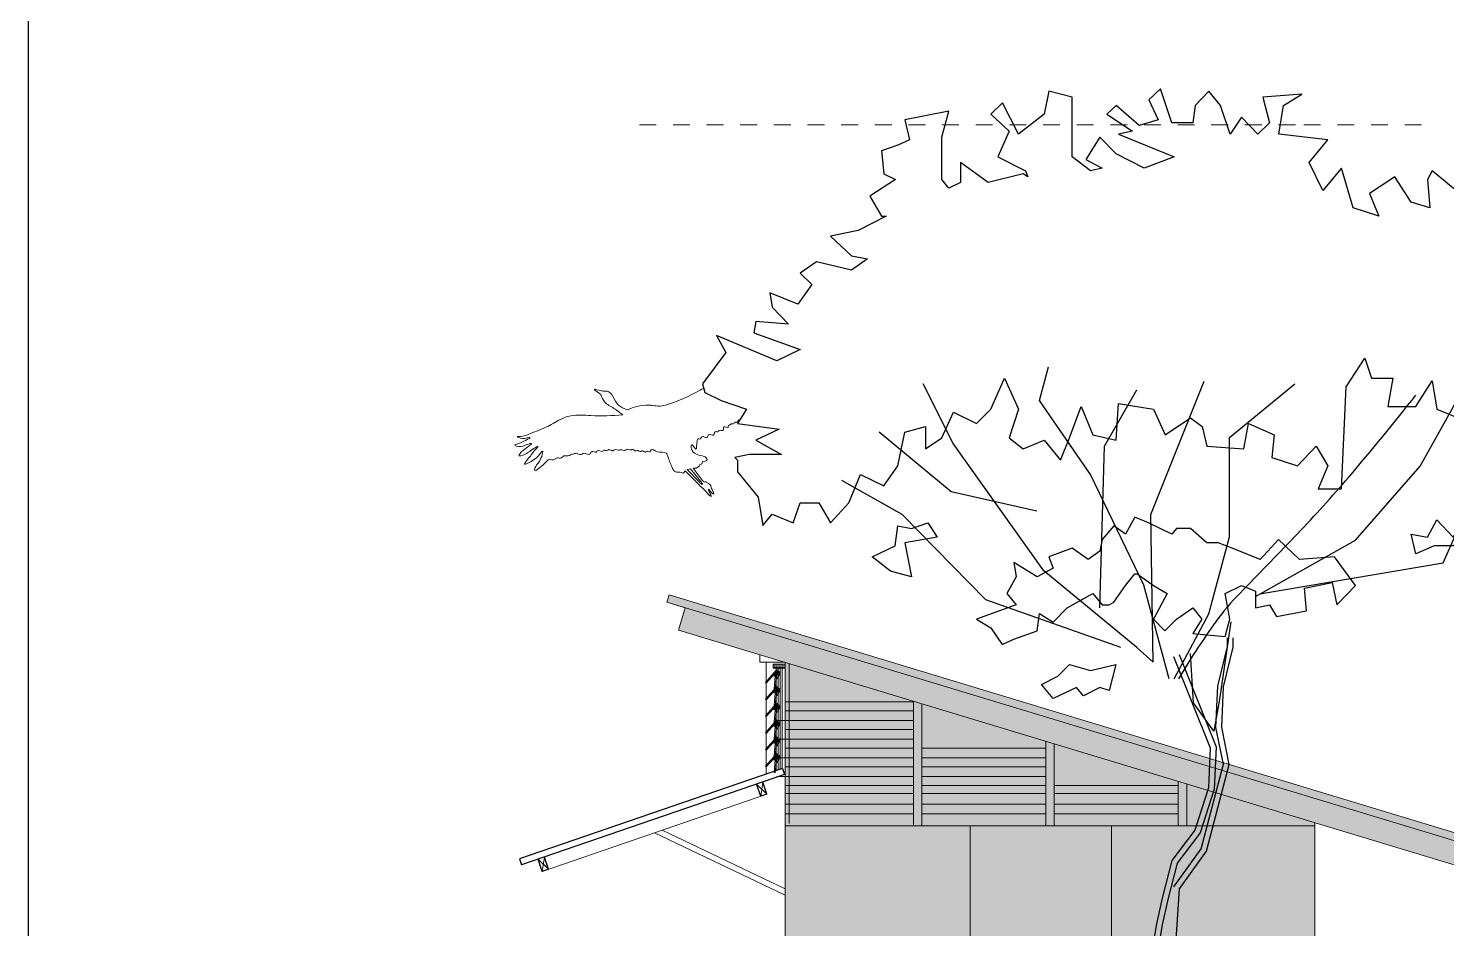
# Model space of a CAD drawing. Header units: millimetres. Extents: x 0 to 77.1, y -22.3 to 58.9.
# Drawn here: x 0.04 to 8.47, y -4.99 to 0.36 of the extents above; entities that cross this region are included whole.
import ezdxf

# ---------------------------------------------------------------- set-up
doc = ezdxf.new("R2010")
doc.units = ezdxf.units.MM
doc.linetypes.add('HIDDEN', pattern=[0.375, 0.25, -0.125])
doc.linetypes.add('HIDDEN4', pattern=[2.34375, 1.5625, -0.78125])
doc.layers.add('0 1 Sombreado', color=7, linetype='Continuous', lineweight=5, true_color=0xd6d6d6)
for name, color, linetype, lineweight in [('0.1normal', 7, 'Continuous', 15), ('01 Moviliario', 251, 'Continuous', 15), ('01gorda', 7, 'Continuous', 30), ('01gris', 252, 'Continuous', 9), ('ALUMINIO', 253, 'Continuous', 0), ('C-Columnas', 8, 'Continuous', 18), ('PROYECCION', 251, 'Continuous', 0), ('VENTANAS', 140, 'Continuous', 0)]:
    doc.layers.add(name, color=color, linetype=linetype, lineweight=lineweight)
doc.layers.add('T2', color=5, linetype='Continuous')

# ---------------------------------------------------------------- blocks, each defined once
blk = doc.blocks.new('E11')
at = {"color": 84, "true_color": 0x2aaf18}
for p, q in [((33.1633, 25.0669), (33.1441, 24.9717)), ((33.2605, 25.0419), (33.1633, 25.0669)), ((33.6288, 25.0779), (33.5802, 25.031)), ((33.6761, 24.9358), (33.6288, 25.0779)), ((33.8308, 25.0669), (33.7733, 25.0076)), ((33.8794, 25.0076), (33.8308, 25.0669)), ((34.2183, 25.0544), (34.0546, 25.0419)), ((34.1416, 25.0076), (34.2183, 25.0544)), ((32.9702, 25.0185), (32.9216, 24.9717)), ((33.038, 24.8889), (32.9702, 25.0185)), ((33.2605, 24.7937), (33.2605, 25.0419)), ((33.4446, 25.0076), (33.405, 24.9717)), ((33.5405, 24.9248), (33.4446, 25.0076)), ((33.5802, 25.031), (33.6186, 24.9483)), ((33.7733, 25.0076), (33.7643, 24.9358)), ((33.9191, 24.8889), (33.8794, 25.0076)), ((34.0546, 25.0419), (34.0827, 24.9358)), ((34.1224, 24.8889), (34.1416, 25.0076)), ((32.9216, 24.9717), (32.9983, 24.9014)), ((33.1441, 24.9717), (33.038, 24.8889)), ((33.405, 24.9717), (33.5124, 24.9014)), ((33.6186, 24.9483), (33.5405, 24.9248)), ((33.7643, 24.9358), (33.6761, 24.9358)), ((33.9664, 24.9592), (33.9191, 24.8889)), ((34.0342, 24.8889), (33.9664, 24.9592)), ((34.0827, 24.9358), (34.0342, 24.8889)), ((32.9983, 24.9014), (32.951, 24.7937)), ((33.3769, 24.8764), (33.318, 24.7827)), ((33.4446, 24.8061), (33.3769, 24.8764)), ((33.5124, 24.9014), (33.4536, 24.8889)), ((33.4536, 24.8889), (33.6863, 24.7937)), ((34.3257, 24.8655), (34.1224, 24.8889)), ((34.2477, 24.7702), (34.3257, 24.8655)), ((32.9114, 24.6875), (32.7963, 24.7702)), ((32.951, 24.7937), (33.0661, 24.7359)), ((33.3372, 24.7359), (33.2605, 24.7937)), ((33.318, 24.7827), (33.3858, 24.7468)), ((33.561, 24.7468), (33.4446, 24.8061)), ((33.6863, 24.7937), (33.561, 24.7468)), ((33.6863, 24.7937), (33.6863, 24.7937)), ((33.0572, 24.7234), (32.9114, 24.6875)), ((33.0764, 24.7109), (33.0572, 24.7234)), ((33.0661, 24.7359), (33.0764, 24.7109)), ((33.3858, 24.7468), (33.3372, 24.7359)), ((33.1249, 22.8917), (33.1825, 22.8558)), ((33.1825, 22.8558), (33.24, 22.9151))]:
    blk.add_line(p, q, dxfattribs=at)
at = {"color": 97, "true_color": 0x279b30}
for p, q in [((32.7477, 24.9842), (32.5636, 24.9483)), ((32.5636, 24.9483), (32.5827, 24.8655)), ((32.7183, 24.8764), (32.7477, 24.9842)), ((32.7183, 24.7), (32.7183, 24.8764)), ((32.5341, 24.8421), (32.4664, 24.8186)), ((32.4664, 24.8186), (32.4766, 24.7234)), ((32.5827, 24.8655), (32.5341, 24.8421)), ((32.7963, 24.7702), (32.7963, 24.6875)), ((34.3053, 24.6531), (34.2477, 24.7702)), ((32.5252, 24.7), (32.4178, 24.6297)), ((32.4766, 24.7234), (32.5252, 24.7)), ((32.7477, 24.664), (32.7183, 24.7)), ((34.3833, 24.7468), (34.3053, 24.6531)), ((34.4319, 24.5813), (34.3833, 24.7468)), ((34.6058, 24.7109), (34.4996, 24.6406)), ((34.6735, 24.6047), (34.6058, 24.7109)), ((34.7605, 24.7359), (34.7413, 24.7)), ((34.7413, 24.7), (34.7516, 24.5813)), ((34.8475, 24.664), (34.7605, 24.7359)), ((34.9446, 24.7468), (34.9152, 24.6765)), ((35.0418, 24.6406), (34.9446, 24.7468)), ((32.7963, 24.6875), (32.7477, 24.664)), ((34.4996, 24.6406), (34.538, 24.5469)), ((34.8961, 24.6406), (34.8475, 24.664)), ((34.9446, 24.6531), (34.8961, 24.6406)), ((34.9152, 24.6765), (34.9446, 24.6531)), ((35.0904, 24.4642), (35.0418, 24.6406)), ((32.4178, 24.6297), (32.4664, 24.5469)), ((34.538, 24.5469), (34.4319, 24.5813)), ((34.7516, 24.5813), (34.6735, 24.6047)), ((32.4856, 24.5469), (32.3692, 24.4876)), ((32.4664, 24.5469), (32.4856, 24.5469)), ((35.1582, 24.5579), (35.0904, 24.4642)), ((35.148, 24.4876), (35.3321, 24.5344)), ((35.3321, 24.5344), (35.1582, 24.5579)), ((32.3692, 24.4876), (32.2541, 24.4642)), ((32.2541, 24.4642), (32.3411, 24.3814)), ((35.1774, 24.3814), (35.148, 24.4876)), ((32.1953, 24.3564), (32.1275, 24.3096)), ((32.3411, 24.3221), (32.1953, 24.3564)), ((32.3411, 24.3814), (32.4088, 24.3689)), ((32.4088, 24.3689), (32.3411, 24.3221)), ((32.1275, 24.3096), (32.1761, 24.2627)), ((32.1185, 24.18), (32.0022, 24.2268)), ((32.0022, 24.2268), (32.0111, 24.1675)), ((32.1761, 24.2627), (32.1185, 24.18)), ((32.0111, 24.1675), (32.0789, 24.0972)), ((35.3219, 24.0847), (35.2938, 24.1909)), ((31.9434, 24.1081), (31.9344, 24.0613)), ((32.0789, 24.0972), (31.9434, 24.1081)), ((35.4293, 24.1081), (35.3615, 24.0144)), ((35.4971, 23.9317), (35.4293, 24.1081)), ((32.0303, 23.9442), (31.7797, 24.0504)), ((31.7797, 24.0504), (31.818, 23.9785)), ((31.9344, 24.0613), (32.1275, 23.991)), ((35.3615, 24.0144), (35.3219, 24.0847)), ((31.818, 23.9785), (31.7208, 23.8489)), ((31.7208, 23.8489), (31.7311, 23.813)), ((31.7311, 23.813), (31.7989, 23.7786)), ((31.7989, 23.7786), (31.905, 23.7427)), ((31.905, 23.7427), (31.8666, 23.6834)), ((31.8666, 23.6834), (32.0405, 23.66)), ((32.0405, 23.66), (31.9434, 23.6131))]:
    blk.add_line(p, q, dxfattribs=at)
at = {"color": 97, "true_color": 0x25742c}
for p, q in [((35.226, 24.3689), (35.1774, 24.3814)), ((35.3615, 24.3455), (35.226, 24.3689)), ((35.3999, 24.2986), (35.3615, 24.3455)), ((35.2349, 24.2627), (35.3999, 24.2986)), ((35.2157, 24.2034), (35.2349, 24.2627)), ((35.2938, 24.1909), (35.2157, 24.2034)), ((32.1275, 23.991), (32.0303, 23.9442)), ((34.4024, 23.8364), (34.4804, 23.9551)), ((34.4804, 23.9551), (34.5086, 23.8723)), ((35.2541, 23.9317), (35.4971, 23.9317)), ((35.3411, 23.8364), (35.2541, 23.9317)), ((32.9216, 23.7427), (32.9792, 23.8723)), ((32.9792, 23.8723), (33.038, 23.7427)), ((34.5086, 23.8723), (34.5968, 23.8723)), ((34.5968, 23.8723), (34.5764, 23.7537)), ((34.3833, 23.4117), (34.4024, 23.8364)), ((34.6927, 23.7537), (34.7605, 23.8614)), ((34.7605, 23.8614), (34.7797, 23.7427)), ((35.4574, 23.8489), (35.3411, 23.8364)), ((33.2503, 23.624), (33.2989, 23.7537)), ((33.2989, 23.7537), (33.3475, 23.6365)), ((33.4446, 23.6131), (33.4536, 23.7661)), ((33.4536, 23.7661), (33.5994, 23.7427)), ((34.5764, 23.7537), (34.6927, 23.7537)), ((32.7183, 23.624), (32.7669, 23.7302)), ((32.7669, 23.7302), (32.8628, 23.6834)), ((32.8628, 23.6834), (32.9216, 23.7427)), ((33.038, 23.7427), (32.9983, 23.624)), ((33.5994, 23.7427), (33.648, 23.6365)), ((33.648, 23.6365), (33.7541, 23.7068)), ((33.7541, 23.7068), (33.8027, 23.6709)), ((34.7797, 23.7427), (34.9255, 23.6834)), ((35.226, 23.624), (35.2938, 23.7068)), ((35.2938, 23.7068), (35.3705, 23.6709)), ((35.3705, 23.6709), (35.4971, 23.7302)), ((32.7565, 23.3988), (32.4567, 23.6474)), ((32.5341, 23.5069), (32.5636, 23.6475)), ((32.5636, 23.6475), (32.6505, 23.6709)), ((32.6505, 23.6709), (32.6505, 23.5772)), ((33.3475, 23.6365), (33.4446, 23.6131)), ((33.8027, 23.6709), (33.8219, 23.5881)), ((33.9766, 23.5772), (33.9958, 23.6834)), ((33.9958, 23.6834), (34.1019, 23.6365)), ((34.1019, 23.6365), (34.093, 23.5413)), ((34.9255, 23.6834), (34.8666, 23.6006)), ((31.9434, 23.6131), (32.0508, 23.5538)), ((32.6505, 23.5772), (32.7183, 23.624)), ((32.9983, 23.624), (33.0572, 23.5772)), ((33.0572, 23.5772), (33.1441, 23.6131)), ((33.1441, 23.6131), (33.2119, 23.5304)), ((33.2119, 23.5304), (33.2503, 23.624)), ((33.8219, 23.5881), (33.9766, 23.5772)), ((34.1991, 23.5069), (34.2771, 23.5881)), ((34.2771, 23.5881), (34.3257, 23.5069)), ((34.8666, 23.6006), (34.9255, 23.5179)), ((35.3705, 23.5413), (35.226, 23.624)), ((31.9152, 23.5538), (31.8564, 23.5413)), ((31.8564, 23.5413), (31.8666, 23.5304)), ((31.8666, 23.5304), (31.8666, 23.4819)), ((32.0508, 23.5538), (31.9152, 23.5538)), ((34.093, 23.5413), (34.1991, 23.5069)), ((34.9255, 23.5179), (35.1186, 23.5069)), ((35.4191, 23.4476), (35.3705, 23.5413)), ((31.8666, 23.4819), (31.9536, 23.3758)), ((32.3308, 23.3523), (32.3794, 23.471)), ((32.3794, 23.471), (32.4766, 23.4242)), ((32.4766, 23.4242), (32.5341, 23.5069)), ((34.3257, 23.5069), (34.2861, 23.4117)), ((35.1186, 23.5069), (35.1288, 23.3648)), ((32.5529, 23.3039), (32.3012, 23.4462)), ((34.2861, 23.4117), (34.3833, 23.4117)), ((35.2349, 23.3758), (35.3219, 23.4351)), ((35.3219, 23.4351), (35.3705, 23.3882)), ((35.3705, 23.3882), (35.4191, 23.4476)), ((31.9536, 23.3758), (31.9728, 23.2586)), ((32.0981, 23.2696), (32.1275, 23.3523)), ((32.1275, 23.3523), (32.2055, 23.3523)), ((32.2055, 23.3523), (32.2541, 23.2696)), ((32.2541, 23.2696), (32.3308, 23.3523)), ((35.1288, 23.3648), (35.2349, 23.3758)), ((31.9728, 23.2586), (32.0111, 23.3055)), ((32.0111, 23.3055), (32.0981, 23.2696)), ((33.5214, 23.293), (33.483, 23.2227)), ((33.5789, 23.2696), (33.5214, 23.293)), ((34.7413, 23.2102), (34.7797, 23.2821)), ((34.7797, 23.2821), (34.8475, 23.2102)), ((34.8475, 23.2102), (34.905, 23.2821)), ((34.905, 23.2821), (34.9255, 23.2461)), ((32.5239, 23.1743), (32.5341, 23.2571)), ((32.5341, 23.2571), (32.5917, 23.2461)), ((32.5917, 23.2461), (32.6595, 23.2696)), ((32.6595, 23.2696), (32.6991, 23.2102)), ((33.4344, 23.2571), (33.3858, 23.1993)), ((33.483, 23.2227), (33.4344, 23.2571)), ((33.6761, 23.2227), (33.5789, 23.2696)), ((33.6953, 23.2461), (33.6761, 23.2227)), ((33.7541, 23.2461), (33.6953, 23.2461)), ((33.8219, 23.1868), (33.7541, 23.2461)), ((34.6927, 23.14), (34.6735, 23.2227)), ((34.6735, 23.2227), (34.7413, 23.2102)), ((34.9255, 23.2461), (34.8475, 23.1743)), ((32.428, 23.1275), (32.5239, 23.1743)), ((32.6991, 23.2102), (32.5636, 23.1868)), ((32.5636, 23.1868), (32.5917, 23.0447)), ((33.2605, 23.1634), (33.1633, 23.1275)), ((33.3283, 23.1165), (33.2605, 23.1634)), ((33.3858, 23.1993), (33.3756, 23.1509)), ((33.8692, 23.1868), (33.8219, 23.1868)), ((33.928, 23.1634), (33.8692, 23.1868)), ((34.0444, 23.1165), (33.928, 23.1634)), ((34.1211, 23.1993), (34.0444, 23.1165)), ((34.2081, 23.1165), (34.1211, 23.1993)), ((34.7695, 23.1743), (34.6927, 23.14)), ((34.8475, 23.1743), (34.7695, 23.1743)), ((32.5047, 23.0681), (32.428, 23.1275)), ((33.1147, 23.0447), (33.0175, 23.104)), ((33.0175, 23.104), (33.0278, 23.0447)), ((33.1633, 23.1275), (33.1825, 23.0806)), ((33.3756, 23.1509), (33.3283, 23.1165)), ((34.3539, 23.1275), (34.2081, 23.1165)), ((34.4408, 23.0088), (34.3539, 23.1275)), ((32.5917, 23.0447), (32.5047, 23.0681)), ((33.0278, 23.0447), (32.9894, 22.9744)), ((33.1825, 23.0806), (33.1147, 23.0447)), ((33.483, 23.0088), (33.5214, 23.0572)), ((33.5214, 23.0572), (33.5316, 23.0572)), ((33.5316, 23.0572), (33.5994, 23.0088)), ((33.4344, 22.9385), (33.483, 23.0088)), ((33.5994, 23.0088), (33.6569, 22.9744)), ((33.8986, 22.9744), (33.9664, 23.0088)), ((33.9664, 23.0088), (34.0252, 22.9854)), ((34.0252, 22.9854), (34.0252, 22.9151)), ((34.2285, 22.9979), (34.3436, 23.0213)), ((34.2375, 22.9026), (34.2285, 22.9979)), ((34.3436, 23.0213), (34.3641, 22.9276)), ((34.3641, 22.9276), (34.4408, 23.0088)), ((33.0278, 22.9276), (32.8628, 22.8682)), ((32.9894, 22.9744), (33.0278, 22.9276)), ((33.24, 22.9151), (33.3475, 22.9744)), ((33.3475, 22.9744), (33.3858, 22.9276)), ((33.3858, 22.9276), (33.4152, 22.9276)), ((33.4152, 22.9276), (33.4344, 22.9385)), ((33.6569, 22.9744), (33.5994, 22.8682)), ((33.9178, 22.8682), (33.8986, 22.9744)), ((34.0252, 22.9151), (34.0827, 22.9276)), ((34.0827, 22.9276), (34.1122, 22.8792)), ((32.8628, 22.8682), (32.9216, 22.8323)), ((33.1147, 22.8198), (33.1249, 22.8917)), ((33.5994, 22.8682), (33.6467, 22.8198)), ((33.6467, 22.8198), (33.6953, 22.8682)), ((33.6953, 22.8682), (33.7631, 22.9151)), ((33.7631, 22.9151), (33.8014, 22.8682)), ((33.8014, 22.8682), (33.7631, 22.8089)), ((33.8986, 22.7964), (33.9178, 22.8682)), ((34.1122, 22.8792), (34.2375, 22.9026)), ((32.9216, 22.8323), (32.9689, 22.7621)), ((33.0175, 22.7855), (33.1147, 22.8198)), ((33.7631, 22.8089), (33.8986, 22.7964)), ((32.9689, 22.7621), (33.0175, 22.7855)), ((33.1339, 22.5965), (33.2017, 22.6309)), ((33.2017, 22.6309), (33.2503, 22.6793)), ((33.2503, 22.6793), (33.3372, 22.6543)), ((33.3372, 22.6543), (33.4434, 22.6793)), ((33.4434, 22.6793), (33.4152, 22.5715)), ((33.1825, 22.5372), (33.1339, 22.5965)), ((33.2797, 22.584), (33.1825, 22.5372)), ((33.3078, 22.5481), (33.2797, 22.584)), ((33.3756, 22.584), (33.3078, 22.5481)), ((33.4152, 22.5715), (33.3756, 22.584))]:
    blk.add_line(p, q, dxfattribs=at)
at = {"color": 42, "true_color": 0xd28328}
for p, q in [((33.1248, 23.7785), (33.1618, 23.9186)), ((34.9329, 23.3875), (35.1457, 23.9073)), ((32.7657, 23.5999), (32.6399, 23.8485)), ((33.395, 23.5886), (33.5301, 23.8237)), ((33.5893, 23.3039), (33.8114, 23.8598)), ((33.9169, 23.6248), (34.1889, 23.8485)), ((34.7108, 23.505), (34.8755, 23.8011))]:
    blk.add_line(p, q, dxfattribs=at)
at = {"color": 45, "true_color": 0xba8d4a}
for p, q in [((33.3376, 23.4711), (33.1248, 23.7785)), ((33.1433, 23.0688), (32.7657, 23.5999)), ((33.3765, 22.9152), (33.395, 23.5886)), ((34.4406, 23.1977), (34.7108, 23.505)), ((33.1137, 23.3174), (32.7565, 23.3988)), ((34.8071, 23.1027), (34.9329, 23.3875)), ((32.9008, 22.9491), (32.5529, 23.3039)), ((33.9222, 22.8569), (33.8746, 22.534)), ((33.8679, 22.5892), (33.9083, 22.7543)), ((33.8918, 22.5857), (33.9323, 22.7514)), ((33.9323, 22.7514), (33.9323, 22.7902)), ((33.6838, 22.7127), (33.8363, 22.3317)), ((33.7061, 22.7216), (33.8605, 22.3358)), ((33.7662, 22.5195), (33.7543, 22.7245)), ((33.8597, 22.417), (33.8679, 22.5892)), ((33.8839, 22.4189), (33.8918, 22.5857)), ((33.8508, 22.4017), (33.7662, 22.5195)), ((33.8746, 22.534), (33.8508, 22.4017)), ((33.8909, 22.2636), (33.8597, 22.417)), ((33.9156, 22.2629), (33.8839, 22.4189)), ((33.8605, 22.3358), (33.8522, 22.1606)), ((33.8363, 22.3317), (33.8283, 22.1649)), ((33.6597, 21.2755), (33.6677, 21.4924)), ((33.6838, 21.2771), (33.6917, 21.4912)), ((33.5877, 21.3546), (33.6124, 21.2373)), ((33.6119, 21.3564), (33.6367, 21.2387)), ((33.69, 21.1), (33.6597, 21.2755)), ((33.7144, 21.1), (33.6838, 21.2771)), ((33.6124, 21.2373), (33.6, 21.1)), ((33.6367, 21.2387), (33.6241, 21.1))]:
    blk.add_line(p, q, dxfattribs=at)
at = {"color": 47, "true_color": 0x8d6a35}
for p, q in [((33.9169, 23.2112), (33.9169, 23.6248)), ((33.5597, 23.0101), (33.3376, 23.4711)), ((33.5986, 22.6892), (33.5893, 23.3039)), ((33.9465, 22.9626), (34.1982, 23.2225)), ((33.8299, 22.8903), (33.9169, 23.2112)), ((34.0242, 22.9626), (34.4406, 23.1977)), ((34.0427, 22.9739), (34.8071, 23.1027)), ((33.5301, 22.7502), (33.1433, 23.0688)), ((33.6652, 22.6191), (33.5597, 23.0101)), ((33.4635, 22.7502), (32.9008, 22.9491)), ((33.6855, 22.6191), (33.8299, 22.8903)), ((33.5986, 22.6892), (33.5301, 22.7502)), ((33.9083, 22.7543), (33.9083, 22.7902)), ((33.7983, 21.9117), (33.8909, 22.2636)), ((33.8204, 21.9013), (33.9156, 22.2629)), ((33.8283, 22.1649), (33.7719, 21.9895)), ((33.8522, 22.1606), (33.7936, 21.9783)), ((33.7719, 21.9895), (33.6759, 21.8625)), ((33.7936, 21.9783), (33.698, 21.8519)), ((33.6759, 21.8625), (33.6362, 21.7065)), ((33.684, 21.7537), (33.7983, 21.9117)), ((33.7076, 21.7452), (33.8204, 21.9013)), ((33.698, 21.8519), (33.6596, 21.7009)), ((33.6917, 21.4912), (33.7076, 21.7452)), ((33.6362, 21.7065), (33.6124, 21.5989)), ((33.6596, 21.7009), (33.636, 21.5942)), ((33.6124, 21.5989), (33.5957, 21.5009)), ((33.636, 21.5942), (33.6196, 21.4982)), ((33.5957, 21.5009), (33.5877, 21.3546)), ((33.6196, 21.4982), (33.6119, 21.3564))]:
    blk.add_line(p, q, dxfattribs=at)
at = {"color": 42, "true_color": 0xd28328}
blk.add_arc((26.5048, 30.2147), 10.4005, 319.49952, 321.92678, dxfattribs=at)
at = {"color": 47, "true_color": 0x8d6a35}
for centre, radius, start, end in [((30.2278, 27.0349), 5.5043, 316.1628, 319.49952), ((34.6976, 22.2466), 1.0377, 136.36914, 144.78673), ((36.4897, 20.9818), 3.2312, 144.78673, 149.5541)]:
    blk.add_arc(centre, radius, start, end, dxfattribs=at)
at = {"layer": 'T2'}
blk.add_line((32.7183, 23.624), (32.7183, 23.624), dxfattribs=at)
blk = doc.blocks.new('Proy. Celosia')
at = {"layer": 'PROYECCION', "color": 251, "linetype": 'HIDDEN', "ltscale": 0.01}
for p, q in [((-0.0166, -0.0389), (-0.0186, -0.0387)), ((-0.0142, -0.0112), (-0.0128, -0.0153)), ((0.0045, -0.0018), (-0.0051, -0.0256))]:
    blk.add_line(p, q, dxfattribs=at)
blk.add_lwpolyline([(-0.0151, 0.0022), (-0.0214, 0.0027), (-0.0299, -0.0969), (-0.0236, -0.0974)], close=True, dxfattribs=at)
blk.add_lwpolyline([(-0.0186, -0.0387), (-0.0151, 0.0022), (-0.0194, 0.0026), (-0.0192, 0.0046), (-0.0129, 0.004), (-0.0166, -0.0389)], dxfattribs=at)
for radius in [0.00287, 0.00256]:
    blk.add_circle((0, 0), radius, dxfattribs=at)
for centre, radius, start, end in [((-0.0383, 0.0077), 0.0344, 313.30424, 350.13084), ((0, 0), 0.00482, 338.15106, 179.1783), ((-0.0336, -0.0125), 0.0314, 302.82254, 335.32926)]:
    blk.add_arc(centre, radius, start, end, dxfattribs=at)
blk = doc.blocks.new('Celosia E')
at = {"layer": 'ALUMINIO', "ltscale": 0.5}
h = blk.add_hatch(color=140, dxfattribs=at)
h.set_gradient(color1=(0, 191, 255), rotation=41, one_color=1, tint=1, name='INVCYLINDER')
h.paths.add_polyline_path([(0, 0), (0.0052, -0.0036), (-0.0518, -0.0858), (-0.057, -0.0822)])
blk.add_lwpolyline([(-0.0042, -0.0207, 0.148979), (0.013, -0.0106, -1.20266), (0.0202, -0.0168), (0, -0.0327, -0.142796), (-0.0166, -0.0385), (-0.0182, -0.0374), (0.0052, -0.0036), (0.0016, -0.0011), (0.0028, 0.0005), (0.008, -0.0031), (-0.0166, -0.0385)], format="xyb", dxfattribs=at)
for radius in [0.00287, 0.00256]:
    blk.add_circle((0.0172, -0.013), radius, dxfattribs=at)
at = {"layer": 'VENTANAS', "ltscale": 0.5}
blk.add_lwpolyline([(0.0052, -0.0036), (0, 0), (-0.057, -0.0822), (-0.0518, -0.0858)], close=True, dxfattribs=at)

msp = doc.modelspace()

# ---------------------------------------------------------------- hatches: boundary and pattern name
at = {"layer": '0 1 Sombreado', "true_color": 0xebebeb}
h = msp.add_hatch(color=7, dxfattribs=at)
h.dxf.hatch_style = 1
h.paths.add_polyline_path([(3.8522, -3.0039), (3.839, -3.0475), (8.589, -4.4854), (8.6022, -4.4418)])
h.paths.add_polyline_path([(3.9485, -3.0807), (3.9086, -3.2127), (8.6586, -4.6506), (8.6985, -4.5186), (8.589, -4.4854)])
h = msp.add_hatch(color=7, dxfattribs=at)
h.dxf.hatch_style = 1
h.paths.add_polyline_path([(4.5418, -3.4044), (4.5418, -4.2485), (4.5418, -4.2814), (4.5418, -4.3756), (7.6918, -4.3756), (7.6918, -4.3458)])
h = msp.add_hatch(color=7, dxfattribs=at)
h.dxf.hatch_style = 1
h.paths.add_polyline_path([(7.6918, -4.3756), (4.5418, -4.3756), (4.5418, -6.7256), (7.6918, -6.7256)])
at = {"layer": 'VENTANAS'}
h = msp.add_hatch(dxfattribs=at)
h.set_pattern_fill('GRIDDOT', color=252, scale=0.0025, angle=45, pattern_type=2)
h.set_pattern_definition([(135, (733.0858457, -721.7274317), (-4e-19, 0.003535533906), [0, -0.0025])])
h.paths.add_polyline_path([(4.4718, -3.4158), (4.5418, -3.4158), (4.5418, -3.4394), (4.4718, -3.4394)])

# ---------------------------------------------------------------- linework, layer by layer
msp.add_lwpolyline([(0.0433, 0.9718), (17.7294, 0.9718), (17.7294, -12.2903), (0.0433, -12.2903)], close=True)
at = {"layer": '0.1normal'}
for p, q in [((3.839, -3.0475), (3.8522, -3.0039)), ((3.8522, -3.0039), (8.6022, -4.4418)), ((3.839, -3.0475), (3.9485, -3.0807)), ((3.9485, -3.0807), (3.839, -3.0475)), ((3.839, -3.0475), (8.589, -4.4854)), ((3.9086, -3.2127), (3.9485, -3.0807)), ((3.9086, -3.2127), (3.9485, -3.0807)), ((8.6586, -4.6506), (3.9086, -3.2127)), ((4.5418, -3.6385), (5.3043, -3.6385)), ((4.5418, -3.6935), (5.3043, -3.6935)), ((5.3043, -4.3756), (5.3043, -3.6352)), ((5.3543, -4.3756), (5.3543, -3.6503)), ((4.4932, -3.7495), (5.3043, -3.7495)), ((4.5418, -3.7495), (5.3043, -3.7495)), ((4.4932, -3.8605), (5.3043, -3.8605)), ((4.5418, -3.8045), (5.3043, -3.8045)), ((4.5418, -3.8605), (5.3043, -3.8605)), ((6.0918, -4.3756), (6.0918, -3.8736)), ((4.5418, -3.9155), (5.3043, -3.9155)), ((5.3543, -3.9155), (6.0918, -3.9155)), ((6.1418, -4.3756), (6.1418, -3.8887)), ((4.4932, -3.9715), (5.3043, -3.9715)), ((4.5418, -3.9715), (5.3043, -3.9715)), ((4.5418, -4.0265), (5.3043, -4.0265)), ((5.3543, -3.9715), (6.0918, -3.9715)), ((5.3543, -4.0265), (6.0918, -4.0265)), ((4.4341, -4.1884), (4.3724, -4.129)), ((4.4093, -4.1163), (4.3972, -4.201)), ((4.4932, -4.0825), (5.3043, -4.0825)), ((4.5418, -4.0825), (5.3043, -4.0825)), ((5.3543, -4.0825), (6.0918, -4.0825)), ((6.8793, -4.3756), (6.8793, -4.1119)), ((6.9293, -4.3756), (6.9293, -4.1271)), ((4.4341, -4.1884), (3.0985, -4.6476)), ((4.5418, -4.1375), (5.3043, -4.1375)), ((4.5418, -4.1839), (5.3043, -4.1839)), ((5.3543, -4.1375), (6.0918, -4.1375)), ((5.3543, -4.1839), (6.0918, -4.1839)), ((6.1418, -4.1375), (6.8793, -4.1375)), ((6.1418, -4.1839), (6.8793, -4.1839)), ((4.5418, -4.2485), (5.3043, -4.2485)), ((5.3543, -4.2485), (6.0918, -4.2485)), ((6.1418, -4.2485), (6.8793, -4.2485)), ((4.5418, -4.3046), (5.3043, -4.3046)), ((4.5418, -4.3046), (5.3043, -4.3046)), ((4.5418, -6.9949), (4.5418, -4.3756)), ((4.5418, -4.3756), (7.6918, -4.3756)), ((5.3543, -4.3046), (6.0918, -4.3046)), ((5.6418, -6.7256), (5.6418, -4.3756)), ((6.1418, -4.3046), (6.8793, -4.3046)), ((6.4829, -6.7256), (6.4829, -4.3756)), ((7.6918, -4.3579), (7.6918, -8.1756)), ((3.7663, -4.418), (4.5418, -4.7887)), ((3.8115, -4.4024), (4.5418, -4.7515)), ((3.1354, -4.6349), (3.0738, -4.5755)), ((3.1106, -4.5628), (3.0985, -4.6476))]:
    msp.add_line(p, q, dxfattribs=at)
at = {"layer": '01 Moviliario'}
for points in [[(3.9165, -2.2736), (3.9387, -2.2806), (3.9475, -2.2669), (4.0225, -2.341)], [(4.0324, -2.3338), (3.9604, -2.2589), (3.9803, -2.2543), (4.0385, -2.3281)], [(4.0484, -2.321), (3.9957, -2.2512), (4.0145, -2.2512), (4.0312, -2.2378), (4.0339, -2.2307), (4.0477, -2.2247), (4.0514, -2.2121)]]:
    msp.add_lwpolyline(points, dxfattribs=at)
for points in [[(3.4457, -1.813), (3.4079, -1.7804), (3.4474, -1.7905), (3.4604, -1.7917), (3.4834, -1.7934), (3.5074, -1.8077), (3.518, -1.8249), (3.5512, -1.8752), (3.6043, -1.9028)], [(3.4457, -1.813), (3.4683, -1.8557), (3.5243, -1.8951), (3.5769, -1.9343)], [(3.5769, -1.9343), (3.3877, -1.9377), (3.2671, -1.9391), (3.2044, -1.9613), (3.1199, -2.0075), (3.0142, -2.0503), (2.9809, -2.0607), (2.9493, -2.0631), (2.9794, -2.0741), (2.9998, -2.0728), (3.025, -2.0673), (2.9683, -2.0996), (2.9473, -2.1072), (2.9348, -2.1126), (2.9733, -2.1212), (3.0026, -2.1126), (3.0319, -2.104), (2.978, -2.1502), (2.963, -2.167), (2.9586, -2.1742), (2.9972, -2.1673), (3.0236, -2.1508), (3.0742, -2.12), (3.049, -2.1496), (3.0322, -2.1721), (3.011, -2.1993), (2.9927, -2.2254), (3.046, -2.2017), (3.0814, -2.1694), (3.0988, -2.1487), (3.0813, -2.2103), (3.0689, -2.2269), (3.0534, -2.2542), (3.0522, -2.2584), (3.1098, -2.2254), (3.125, -2.2085), (3.1337, -2.2009), (3.175, -2.1967), (3.1807, -2.1909), (3.2071, -2.1909), (3.2268, -2.1779), (3.2607, -2.1758), (3.2729, -2.1685), (3.2806, -2.1673), (3.3002, -2.1621), (3.3256, -2.17), (3.3445, -2.1621), (3.3808, -2.1679), (3.3929, -2.1508), (3.4191, -2.1552), (3.4243, -2.1483), (3.4578, -2.1491), (3.4643, -2.1435), (3.4798, -2.1471), (3.4946, -2.1404), (3.5189, -2.1469), (3.5269, -2.1408), (3.5559, -2.1441), (3.5646, -2.1408), (3.5876, -2.1459), (3.5982, -2.1386), (3.6291, -2.1408), (3.6326, -2.139), (3.6548, -2.1483), (3.6625, -2.1453), (3.6843, -2.1511), (3.6906, -2.1465), (3.7117, -2.155), (3.7196, -2.1489), (3.739, -2.1528), (3.7452, -2.1422), (3.781, -2.1524), (3.8356, -2.1612), (3.8456, -2.1816), (3.8697, -2.2456), (3.8834, -2.2685), (3.9165, -2.2736)], [(4.0453, -2.3457), (4.0324, -2.3338)], [(4.0613, -2.3328), (4.0484, -2.321)], [(4.0857, -2.3743), (4.1088, -2.3993)], [(4.0973, -2.4025), (4.1019, -2.4184), (4.0928, -2.4122)], [(4.1133, -2.3896), (4.1179, -2.4055), (4.1088, -2.3993)]]:
    msp.add_spline(points, degree=3, dxfattribs=at)
for points, knots in [([(3.6043, -1.9028), (3.6225, -1.8955), (3.6635, -1.879), (3.7154, -1.8744), (3.7616, -1.8783), (3.7985, -1.8853), (3.8948, -1.8585), (3.978, -1.8191), (4.0484, -1.7794), (4.0579, -1.7745)], [0, 0, 0, 0, 0.0588727, 0.1319845, 0.1532663, 0.1980837, 0.242683, 0.4476394, 0.4792604, 0.4792604, 0.4792604, 0.4792604]), ([(4.0514, -2.2121), (4.0553, -2.2114), (4.0642, -2.2099), (4.0824, -2.2038), (4.0697, -2.1823), (4.0331, -2.1734), (3.9861, -2.1654), (3.981, -2.1017), (4.0009, -2.1241), (4.0185, -2.1535), (4.0143, -2.1014), (4.0217, -2.0727), (4.0406, -2.0827), (4.0458, -2.0504), (4.0806, -2.0805), (4.0832, -2.0386), (4.1227, -2.0689), (4.1195, -2.0245), (4.1464, -2.0397), (4.1499, -2.0175), (4.183, -2.0393), (4.1667, -1.9898), (4.2112, -2.0158), (4.1992, -1.9957), (4.2149, -1.9958), (4.2218, -1.9833), (4.2385, -1.9894), (4.2441, -1.9739), (4.2604, -1.9799), (4.262, -1.9643), (4.2686, -1.9624), (4.273, -1.9622)], [0, 0, 0, 0, 0.0127822, 0.0285572, 0.0432106, 0.0692527, 0.1440863, 0.1680472, 0.1894575, 0.2039755, 0.2558314, 0.2668295, 0.2802047, 0.2978489, 0.3282024, 0.3460307, 0.3764621, 0.399023, 0.4189959, 0.4267658, 0.450375, 0.473166, 0.4996113, 0.5065323, 0.5195808, 0.528561, 0.5469067, 0.5546776, 0.5699931, 0.5792032, 0.5911049, 0.5911049, 0.5911049, 0.5911049]), ([(4.0928, -2.4122), (4.0907, -2.4107), (4.0824, -2.4026), (4.0784, -2.3942), (4.066, -2.3846), (4.0553, -2.3707), (4.0371, -2.3587), (4.0275, -2.3471), (4.0225, -2.341)], [14.676069, 14.676069, 14.676069, 14.676069, 15.787256, 17.305291, 18.818942, 21.245544, 23.820597, 26.749554, 26.749554, 26.749554, 26.749554]), ([(4.0613, -2.3328), (4.065, -2.332), (4.072, -2.3305), (4.0798, -2.3411), (4.0919, -2.3436), (4.1024, -2.3558), (4.1014, -2.3709), (4.1104, -2.3818), (4.1127, -2.387), (4.1133, -2.3896)], [0, 0, 0, 0, 1.274464, 2.392078, 4.369223, 5.632437, 7.959454, 9.574286, 10.416344, 10.416344, 10.416344, 10.416344]), ([(4.0857, -2.3743), (4.0863, -2.3779), (4.0873, -2.386), (4.0944, -2.3946), (4.0967, -2.3999), (4.0973, -2.4025)], [6.620282, 6.620282, 6.620282, 6.620282, 7.959454, 9.574286, 10.416344, 10.416344, 10.416344, 10.416344])]:
    msp.add_open_spline(points, degree=3, knots=knots, dxfattribs=at)
for points in [[(4.0537, -2.3448), (4.0481, -2.3398), (4.0433, -2.3339), (4.0385, -2.3281)], [(4.0453, -2.3457), (4.0482, -2.3451), (4.0511, -2.3444), (4.0537, -2.3448)]]:
    msp.add_open_spline(points, degree=3, dxfattribs=at)
at = {"layer": '01gorda'}
for p, q in [((4.5254, -4.0361), (2.9629, -4.5734)), ((4.5254, -4.0361), (4.5378, -4.0721)), ((4.5378, -4.0721), (2.9753, -4.6093)), ((4.3972, -4.201), (4.3724, -4.129)), ((4.4341, -4.1884), (4.4093, -4.1163)), ((4.4341, -4.1884), (4.3972, -4.201)), ((2.9629, -4.5734), (2.9753, -4.6093)), ((3.0985, -4.6476), (3.0738, -4.5755)), ((3.1354, -4.6349), (3.0985, -4.6476)), ((3.1354, -4.6349), (3.1106, -4.5628))]:
    msp.add_line(p, q, dxfattribs=at)
at = {"layer": '01gris', "linetype": 'HIDDEN4', "ltscale": 0.025}
for p, q in [((3.6755, -0.2101), (7.6255, -0.2101)), ((7.6255, -0.2101), (8.4255, -0.2101))]:
    msp.add_line(p, q, dxfattribs=at)
at = {"layer": 'ALUMINIO', "ltscale": 0.5}
for p, q in [((4.5418, -3.4355), (4.4718, -3.4355)), ((4.4893, -3.4394), (4.4893, -4.0485)), ((4.5012, -3.4394), (4.5012, -4.0444)), ((4.5124, -3.4394), (4.5124, -4.0406)), ((4.5243, -3.4394), (4.5243, -4.0365))]:
    msp.add_line(p, q, dxfattribs=at)
at = {"layer": 'ALUMINIO'}
msp.add_line((4.4893, -3.4394), (4.5243, -3.4394), dxfattribs=at)
at = {"layer": 'ALUMINIO', "ltscale": 0.5}
msp.add_lwpolyline([(4.4718, -3.4394), (4.5418, -3.4394), (4.5418, -3.4158), (4.4718, -3.4158)], close=True, dxfattribs=at)
at = {"layer": 'C-Columnas', "ltscale": 0.1}
msp.add_line((4.5668, -4.3624), (4.5668, -3.4119), dxfattribs=at)
msp.add_lwpolyline([(4.3918, -3.3589), (4.3918, -3.4044), (4.5418, -3.4044)], dxfattribs=at)
at = {"layer": 'VENTANAS', "color": 252}
msp.add_lwpolyline([(4.4293, -4.0692), (4.4293, -3.4044), (4.5418, -3.4044), (4.5418, -4.3756)], dxfattribs=at)

# ---------------------------------------------------------------- block references
at = {"color": 2, "xscale": 1.427055843903871, "yscale": 1.427055843903871, "zscale": 1.427055843903871}
msp.add_blockref('E11', (-41.217, -35.7821), dxfattribs=at)
at = {"extrusion": (0, 0, -1), "xscale": -1, "zscale": -1, "rotation": 7.415676826457656}
for p in [(-4.4915, -3.4496), (-4.4915, -3.5494), (-4.4915, -3.6491), (-4.4915, -3.7489), (-4.4915, -3.8486), (-4.4915, -3.9483)]:
    msp.add_blockref('Celosia E', p, dxfattribs=at)
at = {"layer": 'ALUMINIO', "extrusion": (0, 0, -1), "xscale": -1, "zscale": -1}
for p in [(-4.5068, -3.4648), (-4.5068, -3.5645), (-4.5068, -3.6643), (-4.5068, -3.764), (-4.5068, -3.8638), (-4.5068, -3.9635)]:
    msp.add_blockref('Proy. Celosia', p, dxfattribs=at)

doc.saveas('drawing.dxf')
